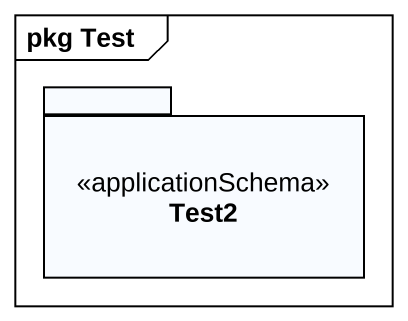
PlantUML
@startuml
mainframe pkg Test
package Test2 <<applicationSchema>> {
}
@enduml
